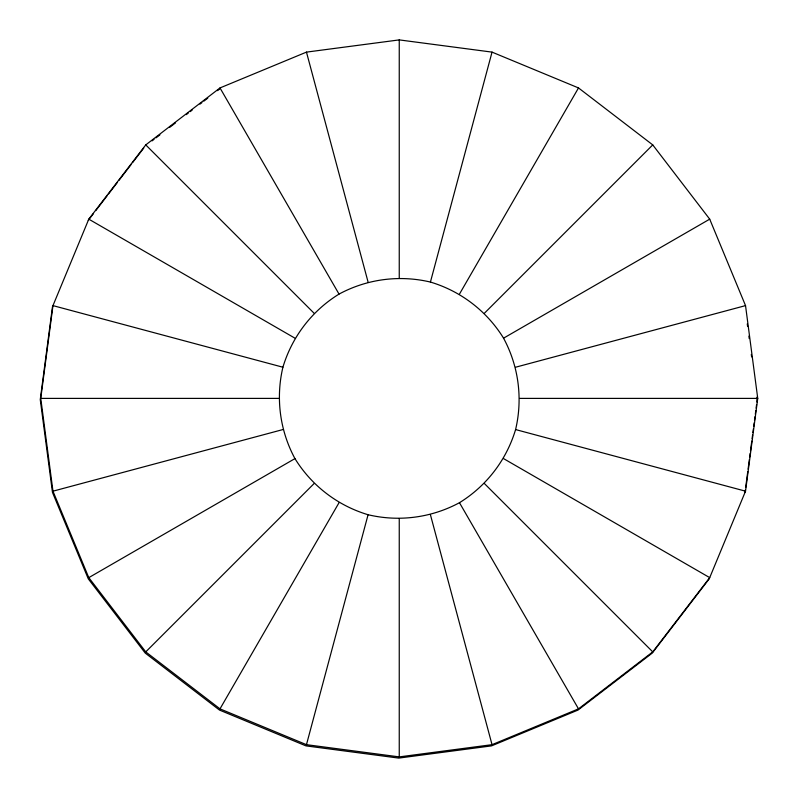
<?xml version="1.0" encoding="UTF-8"?>
<svg xmlns="http://www.w3.org/2000/svg" width="798" height="798" viewBox="0 0 798 798"><rect width="100%" height="100%" fill="white"/><g stroke="black" fill="none" stroke-linecap="round" stroke-linejoin="round"><path stroke-width="1.2" d="M503.558 458.611L709.711 577.642L652.744 651.886L578.5 708.863L492.037 744.674L399.249 756.893L306.462 744.674L219.999 708.863L145.755 651.886L88.787 577.642L52.967 491.179L40.758 398.392L52.967 305.614L282.911 367.22C275.579 398.152 279.859 430.641 294.951 458.611C311.629 485.673 337.624 505.623 368.078 514.73C399.01 522.072 431.489 517.792 459.468 502.7C486.531 486.012 506.471 460.017 515.588 429.563C522.919 398.641 518.65 366.152 503.558 338.172C486.87 311.12 460.875 291.17 430.421 282.063C399.489 274.721 367.01 279.001 339.03 294.093C311.968 310.771 292.028 336.766 282.911 367.22M745.033 492.386L745.352 489.952M745.671 487.508L747.756 471.638M748.085 469.194L749.372 459.429M749.691 456.985L750.17 453.324M750.489 450.88L751.776 441.114M752.105 438.671L752.584 435.01M752.903 432.566L753.382 428.905M753.711 426.461L754.19 422.8M754.509 420.356L754.998 416.696M755.317 414.252L755.796 410.591M756.115 408.147L756.604 404.486M756.923 402.042L756.923 397.165M745.532 491.179L757.741 398.392L745.532 305.614L709.711 219.151L652.744 144.897L578.5 87.93L492.037 52.119L399.249 39.9L306.462 52.119L219.999 87.93L145.755 144.897L88.787 219.151L52.469 306.821L40.259 399.608L52.469 492.386L88.289 578.849L145.256 653.103L219.5 710.07L305.963 745.881L398.751 758.1L491.538 745.881L578.001 710.07L652.245 653.103L709.213 578.849L745.532 491.179L515.588 429.563M306.462 744.674L368.078 514.73M430.421 282.063L492.037 52.119M219.999 708.863L339.03 502.7M459.468 294.093L578.5 87.93M88.289 220.358L93.536 213.515M95.78 210.592L107.022 195.939M108.528 193.984L117.515 182.253M119.022 180.308L131.012 164.677M132.508 162.722L143.76 148.069M145.755 651.886L314.083 483.558M484.416 313.235L652.744 144.897M152.089 140.867L154.044 139.361M155.999 137.864L159.909 134.872M169.675 127.371L175.54 122.872M186.283 114.623L188.238 113.126M190.193 111.63L192.148 110.134M199.959 104.129L201.914 102.633M203.869 101.137L207.779 98.134M217.545 90.643L219.5 89.137M88.787 577.642L294.951 458.611M503.558 338.172L709.711 219.151M52.967 491.179L282.911 429.563M515.588 367.22L745.532 305.614M40.758 398.392L278.811 398.392M519.688 398.392L757.741 398.392M88.787 219.151L294.951 338.172M145.755 144.897L314.083 313.235M484.416 483.558L652.744 651.886M219.999 87.93L339.03 294.093M459.468 502.7L578.5 708.863M306.462 52.119L368.078 282.063M430.421 514.73L492.037 744.674M747.277 323.908L747.596 326.352M748.883 336.118L749.212 338.561M751.297 354.432L751.616 356.876M399.249 39.9L399.249 277.953M399.249 518.83L399.249 756.893"/></g></svg>
